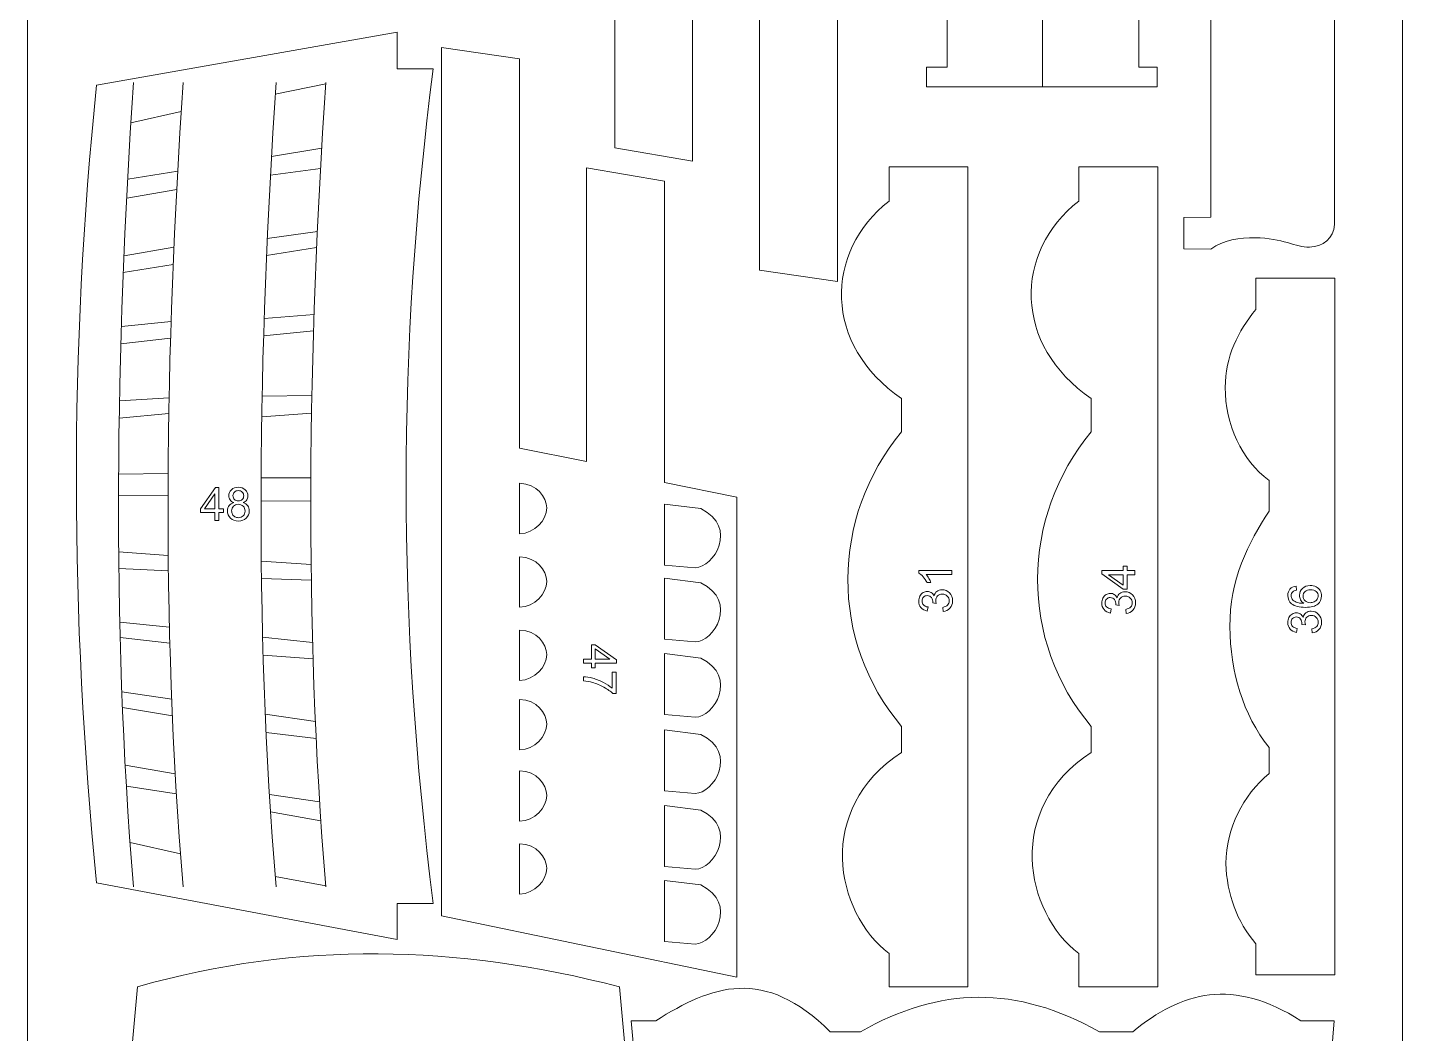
# Model space of a CAD drawing. Header units: millimetres. Extents: x -437 to 859, y -1313 to 762.
# Drawn here: x 594.7 to 846.6, y -421.8 to -237.5 of the extents above; entities that cross this region are included whole.
import ezdxf

# ---------------------------------------------------------------- set-up
doc = ezdxf.new("R2010")
doc.units = ezdxf.units.MM
doc.header["$MEASUREMENT"] = 0
doc.layers.add('Ebene 1', color=7, linetype='Continuous')

msp = doc.modelspace()

# ---------------------------------------------------------------- linework, layer by layer
at = {"layer": 'Ebene 1', "color": 250, "lineweight": 5}
msp.add_lwpolyline([(594.6672, -668.7426), (846.6444, -668.7426), (846.6444, 16.0558), (594.6672, 16.0558), (594.6672, -668.7426)], close=True, dxfattribs=at)
for points, knots in [([(688.9891, -113.6517), (688.9891, -113.6517), (743.1214, -124.9431), (743.1214, -124.9431), (743.1214, -124.9431), (743.1214, -124.9431), (743.1214, -284.019), (743.1214, -284.019), (743.1214, -284.019), (743.1214, -284.019), (728.8411, -281.9343), (728.8411, -281.9343), (728.8411, -281.9343), (728.8411, -281.9343), (728.8411, -210.6249), (728.8411, -210.6249), (728.8411, -210.6249), (728.8411, -210.6249), (716.5534, -208.1681), (716.5534, -208.1681), (716.5534, -208.1681), (716.5534, -208.1681), (716.5534, -261.9804), (716.5534, -261.9804), (716.5534, -261.9804), (716.5534, -261.9804), (702.2731, -259.5636), (702.2731, -259.5636), (702.2731, -259.5636), (702.2731, -259.5636), (702.2731, -204.315), (702.2731, -204.315), (702.2731, -204.315), (702.2731, -204.315), (688.9891, -201.6582), (688.9891, -201.6582), (688.9891, -201.6582), (688.9891, -201.6582), (688.9891, -113.6517), (688.9891, -113.6517)], [0, 0, 0, 0, 0.1, 0.1, 0.1, 0.1, 0.2, 0.2, 0.2, 0.2, 0.3, 0.3, 0.3, 0.3, 0.4, 0.4, 0.4, 0.4, 0.5, 0.5, 0.5, 0.5, 0.6, 0.6, 0.6, 0.6, 0.7, 0.7, 0.7, 0.7, 0.8, 0.8, 0.8, 0.8, 0.9, 0.9, 0.9, 0.9, 1, 1, 1, 1]), ([(806.5998, -129.3654), (806.5998, -129.3654), (811.5316, -129.3654), (811.5316, -129.3654), (811.5316, -129.3654), (813.9868, -131.4916), (817.1906, -131.7637), (821.0008, -131.7564), (821.0008, -131.7564), (825.1527, -131.7609), (827.7342, -130.5132), (830.0623, -130.5096), (830.0623, -130.5096), (831.486, -130.5858), (834.1594, -131.5896), (834.1594, -134.5872), (834.1594, -134.5872), (834.1594, -134.5872), (834.1594, -273.6186), (834.1594, -273.6186), (834.1594, -273.6186), (834.1594, -276.0875), (831.9631, -277.6521), (829.5882, -277.7537), (829.5882, -277.7537), (827.0678, -277.767), (824.7337, -276.078), (819.6332, -276.0382), (819.6332, -276.0382), (816.8794, -276.057), (813.7799, -276.3684), (811.5316, -278.0896), (811.5316, -278.0896), (811.5316, -278.0896), (806.5999, -278.037), (806.5999, -278.037), (806.5999, -278.037), (806.5999, -278.037), (806.5999, -272.3036), (806.5999, -272.3036), (806.5999, -272.3036), (806.5999, -272.3036), (811.5316, -272.251), (811.5316, -272.251), (811.5316, -272.251), (811.5316, -272.251), (811.5316, -134.5872), (811.5316, -134.5872), (811.5316, -134.5872), (811.5316, -134.5872), (806.5999, -134.5872), (806.5999, -134.5872), (806.5999, -134.5872), (806.5999, -134.5872), (806.5998, -129.3654), (806.5998, -129.3654)], [0, 0, 0, 0, 0.07142857, 0.07142857, 0.07142857, 0.07142857, 0.14285714, 0.14285714, 0.14285714, 0.14285714, 0.21428571, 0.21428571, 0.21428571, 0.21428571, 0.28571429, 0.28571429, 0.28571429, 0.28571429, 0.35714286, 0.35714286, 0.35714286, 0.35714286, 0.42857143, 0.42857143, 0.42857143, 0.42857143, 0.5, 0.5, 0.5, 0.5, 0.57142857, 0.57142857, 0.57142857, 0.57142857, 0.64285714, 0.64285714, 0.64285714, 0.64285714, 0.71428571, 0.71428571, 0.71428571, 0.71428571, 0.78571429, 0.78571429, 0.78571429, 0.78571429, 0.85714286, 0.85714286, 0.85714286, 0.85714286, 0.92857143, 0.92857143, 0.92857143, 0.92857143, 1, 1, 1, 1]), ([(759.3858, -141.286), (759.3858, -141.286), (801.6888, -141.286), (801.6888, -141.286), (801.6888, -141.286), (801.6888, -141.286), (801.6888, -144.871), (801.6888, -144.871), (801.6888, -144.871), (801.6888, -144.871), (798.3428, -144.871), (798.3428, -144.871), (798.3428, -144.871), (798.3428, -144.871), (798.3428, -244.773), (798.3428, -244.773), (798.3428, -244.773), (798.3428, -244.773), (801.6888, -244.773), (801.6888, -244.773), (801.6888, -244.773), (801.6888, -244.773), (801.6888, -248.358), (801.6888, -248.358), (801.6888, -248.358), (801.6888, -248.358), (759.3858, -248.358), (759.3858, -248.358), (759.3858, -248.358), (759.3858, -248.358), (759.3858, -244.773), (759.3858, -244.773), (759.3858, -244.773), (759.3858, -244.773), (763.2098, -244.773), (763.2098, -244.773), (763.2098, -244.773), (763.2098, -244.773), (763.2098, -144.871), (763.2098, -144.871), (763.2098, -144.871), (763.2098, -144.871), (759.3858, -144.871), (759.3858, -144.871), (759.3858, -144.871), (759.3858, -144.871), (759.3858, -141.286), (759.3858, -141.286)], [0, 0, 0, 0, 0.08333333, 0.08333333, 0.08333333, 0.08333333, 0.16666667, 0.16666667, 0.16666667, 0.16666667, 0.25, 0.25, 0.25, 0.25, 0.33333333, 0.33333333, 0.33333333, 0.33333333, 0.41666667, 0.41666667, 0.41666667, 0.41666667, 0.5, 0.5, 0.5, 0.5, 0.58333333, 0.58333333, 0.58333333, 0.58333333, 0.66666667, 0.66666667, 0.66666667, 0.66666667, 0.75, 0.75, 0.75, 0.75, 0.83333333, 0.83333333, 0.83333333, 0.83333333, 0.91666667, 0.91666667, 0.91666667, 0.91666667, 1, 1, 1, 1]), ([(662.3952, -238.3386), (662.3952, -238.3386), (662.3952, -245.0778), (662.3952, -245.0778), (662.3952, -245.0778), (662.3952, -245.0778), (669.0184, -245.0778), (669.0184, -245.0778), (669.0184, -245.0778), (662.3952, -296.0504), (662.3952, -346.0481), (669.0184, -397.9958), (669.0184, -397.9958), (669.0184, -397.9958), (662.3952, -397.9958), (662.3952, -397.9958), (662.3952, -397.9958), (662.3952, -397.9958), (662.3952, -404.5852), (662.3952, -404.5852), (662.3952, -404.5852), (662.3952, -404.5852), (607.3357, -394.2437), (607.3357, -394.2437), (607.3357, -394.2437), (602.4607, -345.1925), (602.2982, -296.7913), (607.3357, -248.0652), (607.3357, -248.0652), (607.3357, -248.0652), (662.3952, -238.3386), (662.3952, -238.3386)], [0, 0, 0, 0, 0.125, 0.125, 0.125, 0.125, 0.25, 0.25, 0.25, 0.25, 0.375, 0.375, 0.375, 0.375, 0.5, 0.5, 0.5, 0.5, 0.625, 0.625, 0.625, 0.625, 0.75, 0.75, 0.75, 0.75, 0.875, 0.875, 0.875, 0.875, 1, 1, 1, 1]), ([(724.6811, -411.5387), (724.6811, -411.5387), (670.5488, -400.2473), (670.5488, -400.2473), (670.5488, -400.2473), (670.5488, -400.2473), (670.5488, -241.1714), (670.5488, -241.1714), (670.5488, -241.1714), (670.5488, -241.1714), (684.8291, -243.2561), (684.8291, -243.2561), (684.8291, -243.2561), (684.8291, -243.2561), (684.8291, -314.5655), (684.8291, -314.5655), (684.8291, -314.5655), (684.8291, -314.5655), (697.1168, -317.0223), (697.1168, -317.0223), (697.1168, -317.0223), (697.1168, -317.0223), (697.1168, -263.21), (697.1168, -263.21), (697.1168, -263.21), (697.1168, -263.21), (711.3971, -265.6268), (711.3971, -265.6268), (711.3971, -265.6268), (711.3971, -265.6268), (711.3971, -320.8754), (711.3971, -320.8754), (711.3971, -320.8754), (711.3971, -320.8754), (724.6811, -323.5322), (724.6811, -323.5322), (724.6811, -323.5322), (724.6811, -323.5322), (724.6811, -411.5387), (724.6811, -411.5387)], [0, 0, 0, 0, 0.1, 0.1, 0.1, 0.1, 0.2, 0.2, 0.2, 0.2, 0.3, 0.3, 0.3, 0.3, 0.4, 0.4, 0.4, 0.4, 0.5, 0.5, 0.5, 0.5, 0.6, 0.6, 0.6, 0.6, 0.7, 0.7, 0.7, 0.7, 0.8, 0.8, 0.8, 0.8, 0.9, 0.9, 0.9, 0.9, 1, 1, 1, 1]), ([(767.0172, -263.0502), (767.0172, -263.0502), (752.5544, -263.0502), (752.5544, -263.0502), (752.5544, -263.0502), (752.5544, -263.0502), (752.5544, -269.2914), (752.5544, -269.2914), (752.5544, -269.2914), (740.6332, -278.5664), (740.5098, -295.7437), (754.8553, -305.4639), (754.8553, -305.4639), (754.8553, -305.4639), (754.8553, -311.5854), (754.8553, -311.5854), (754.8553, -311.5854), (741.8332, -327.2416), (741.6106, -349.9097), (754.8553, -365.5659), (754.8553, -365.5659), (754.8553, -365.5659), (754.8553, -370.3518), (754.8553, -370.3518), (754.8553, -370.3518), (738.9516, -380.6285), (742.6366, -399.5866), (752.5544, -407.1921), (752.5544, -407.1921), (752.5544, -407.1921), (752.5544, -413.2661), (752.5544, -413.2661), (752.5544, -413.2661), (752.5544, -413.2661), (767.0172, -413.266), (767.0172, -413.266), (767.0172, -413.266), (767.0172, -413.266), (767.0172, -263.0502), (767.0172, -263.0502)], [0, 0, 0, 0, 0.1, 0.1, 0.1, 0.1, 0.2, 0.2, 0.2, 0.2, 0.3, 0.3, 0.3, 0.3, 0.4, 0.4, 0.4, 0.4, 0.5, 0.5, 0.5, 0.5, 0.6, 0.6, 0.6, 0.6, 0.7, 0.7, 0.7, 0.7, 0.8, 0.8, 0.8, 0.8, 0.9, 0.9, 0.9, 0.9, 1, 1, 1, 1]), ([(801.7772, -263.0502), (801.7772, -263.0502), (787.3144, -263.0502), (787.3144, -263.0502), (787.3144, -263.0502), (787.3144, -263.0502), (787.3144, -269.2914), (787.3144, -269.2914), (787.3144, -269.2914), (775.3932, -278.5664), (775.2698, -295.7437), (789.6153, -305.4639), (789.6153, -305.4639), (789.6153, -305.4639), (789.6153, -311.5854), (789.6153, -311.5854), (789.6153, -311.5854), (776.5932, -327.2416), (776.3706, -349.9097), (789.6153, -365.5659), (789.6153, -365.5659), (789.6153, -365.5659), (789.6153, -370.3518), (789.6153, -370.3518), (789.6153, -370.3518), (773.7116, -380.6285), (777.3966, -399.5866), (787.3144, -407.1921), (787.3144, -407.1921), (787.3144, -407.1921), (787.3144, -413.2661), (787.3144, -413.2661), (787.3144, -413.2661), (787.3144, -413.2661), (801.7772, -413.266), (801.7772, -413.266), (801.7772, -413.266), (801.7772, -413.266), (801.7772, -263.0502), (801.7772, -263.0502)], [0, 0, 0, 0, 0.1, 0.1, 0.1, 0.1, 0.2, 0.2, 0.2, 0.2, 0.3, 0.3, 0.3, 0.3, 0.4, 0.4, 0.4, 0.4, 0.5, 0.5, 0.5, 0.5, 0.6, 0.6, 0.6, 0.6, 0.7, 0.7, 0.7, 0.7, 0.8, 0.8, 0.8, 0.8, 0.9, 0.9, 0.9, 0.9, 1, 1, 1, 1]), ([(834.2424, -283.437), (834.2424, -283.437), (819.7944, -283.437), (819.7944, -283.437), (819.7944, -283.437), (819.7944, -283.437), (819.7944, -289.1382), (819.7944, -289.1382), (819.7944, -289.1382), (816.48, -293.1426), (814.1807, -297.8238), (814.1656, -303.4356), (814.1656, -303.4356), (814.1374, -310.2318), (817.1547, -316.7742), (822.2024, -320.5248), (822.2024, -320.5248), (822.2024, -320.5248), (822.2024, -326.1083), (822.2024, -326.1083), (822.2024, -326.1083), (818.3673, -331.8047), (814.9552, -338.8547), (815.0116, -347.2584), (815.0116, -347.2584), (815.1244, -355.5774), (817.3521, -363.3888), (822.2024, -369.4236), (822.2024, -369.4236), (822.2024, -369.4236), (822.2024, -374.1611), (822.2024, -374.1611), (822.2024, -374.1611), (817.3521, -378.3065), (814.363, -384.1439), (814.2502, -390.6582), (814.2502, -390.6582), (814.4909, -396.2417), (816.2544, -401.4023), (819.7944, -405.3785), (819.7944, -405.3785), (819.7944, -405.3785), (819.7944, -411.0609), (819.7944, -411.0609), (819.7944, -411.0609), (819.7944, -411.0609), (834.2424, -411.0609), (834.2424, -411.0609), (834.2424, -411.0609), (834.2424, -411.0609), (834.2424, -283.437), (834.2424, -283.437)], [0, 0, 0, 0, 0.07692308, 0.07692308, 0.07692308, 0.07692308, 0.15384615, 0.15384615, 0.15384615, 0.15384615, 0.23076923, 0.23076923, 0.23076923, 0.23076923, 0.30769231, 0.30769231, 0.30769231, 0.30769231, 0.38461538, 0.38461538, 0.38461538, 0.38461538, 0.46153846, 0.46153846, 0.46153846, 0.46153846, 0.53846154, 0.53846154, 0.53846154, 0.53846154, 0.61538462, 0.61538462, 0.61538462, 0.61538462, 0.69230769, 0.69230769, 0.69230769, 0.69230769, 0.76923077, 0.76923077, 0.76923077, 0.76923077, 0.84615385, 0.84615385, 0.84615385, 0.84615385, 0.92307692, 0.92307692, 0.92307692, 0.92307692, 1, 1, 1, 1]), ([(628.9986, -327.825), (628.9986, -327.825), (628.9986, -326.3744), (628.9986, -326.3744), (628.9986, -326.3744), (628.9986, -326.3744), (626.3696, -326.3744), (626.3696, -326.3744), (626.3696, -326.3744), (626.3696, -326.3744), (626.3696, -325.6914), (626.3696, -325.6914), (626.3696, -325.6914), (626.3696, -325.6914), (629.1354, -321.7643), (629.1354, -321.7643), (629.1354, -321.7643), (629.1354, -321.7643), (629.7436, -321.7643), (629.7436, -321.7643), (629.7436, -321.7643), (629.7436, -321.7643), (629.7436, -325.6914), (629.7436, -325.6914), (629.7436, -325.6914), (629.7436, -325.6914), (630.5621, -325.6914), (630.5621, -325.6914), (630.5621, -325.6914), (630.5621, -325.6914), (630.5621, -326.3744), (630.5621, -326.3744), (630.5621, -326.3744), (630.5621, -326.3744), (629.7436, -326.3744), (629.7436, -326.3744), (629.7436, -326.3744), (629.7436, -326.3744), (629.7436, -327.825), (629.7436, -327.825), (629.7436, -327.825), (629.7436, -327.825), (628.9986, -327.825), (628.9986, -327.825)], [0, 0, 0, 0, 0.09090909, 0.09090909, 0.09090909, 0.09090909, 0.18181818, 0.18181818, 0.18181818, 0.18181818, 0.27272727, 0.27272727, 0.27272727, 0.27272727, 0.36363636, 0.36363636, 0.36363636, 0.36363636, 0.45454545, 0.45454545, 0.45454545, 0.45454545, 0.54545455, 0.54545455, 0.54545455, 0.54545455, 0.63636364, 0.63636364, 0.63636364, 0.63636364, 0.72727273, 0.72727273, 0.72727273, 0.72727273, 0.81818182, 0.81818182, 0.81818182, 0.81818182, 0.90909091, 0.90909091, 0.90909091, 0.90909091, 1, 1, 1, 1]), ([(632.4685, -324.5385), (632.1595, -324.4256), (631.9309, -324.2648), (631.7813, -324.0545), (631.7813, -324.0545), (631.6331, -323.8457), (631.5583, -323.5945), (631.5583, -323.3024), (631.5583, -323.3024), (631.5583, -322.8607), (631.7164, -322.491), (632.0339, -322.1904), (632.0339, -322.1904), (632.3514, -321.8898), (632.7719, -321.7389), (633.2982, -321.7389), (633.2982, -321.7389), (633.8274, -321.7389), (634.2536, -321.8927), (634.5767, -322.2003), (634.5767, -322.2003), (634.8984, -322.5079), (635.0593, -322.8819), (635.0593, -323.3235), (635.0593, -323.3235), (635.0593, -323.6044), (634.9859, -323.8485), (634.8392, -324.0573), (634.8392, -324.0573), (634.691, -324.2648), (634.468, -324.4256), (634.1675, -324.5385), (634.1675, -324.5385), (634.5386, -324.6599), (634.8222, -324.8546), (635.017, -325.1255), (635.017, -325.1255), (635.2103, -325.3951), (635.3077, -325.7182), (635.3077, -326.0921), (635.3077, -326.0921), (635.3077, -326.6114), (635.1242, -327.0461), (634.7587, -327.3988), (634.7587, -327.3988), (634.3918, -327.7516), (633.9092, -327.928), (633.3109, -327.928), (633.3109, -327.928), (632.7126, -327.928), (632.2314, -327.7516), (631.8645, -327.3974), (631.8645, -327.3974), (631.4976, -327.0432), (631.3142, -326.6016), (631.3142, -326.0724), (631.3142, -326.0724), (631.3142, -325.6787), (631.4144, -325.3485), (631.6148, -325.0818), (631.6148, -325.0818), (631.8137, -324.8165), (632.0988, -324.6345), (632.4685, -324.5385)], [0, 0, 0, 0, 0.0625, 0.0625, 0.0625, 0.0625, 0.125, 0.125, 0.125, 0.125, 0.1875, 0.1875, 0.1875, 0.1875, 0.25, 0.25, 0.25, 0.25, 0.3125, 0.3125, 0.3125, 0.3125, 0.375, 0.375, 0.375, 0.375, 0.4375, 0.4375, 0.4375, 0.4375, 0.5, 0.5, 0.5, 0.5, 0.5625, 0.5625, 0.5625, 0.5625, 0.625, 0.625, 0.625, 0.625, 0.6875, 0.6875, 0.6875, 0.6875, 0.75, 0.75, 0.75, 0.75, 0.8125, 0.8125, 0.8125, 0.8125, 0.875, 0.875, 0.875, 0.875, 0.9375, 0.9375, 0.9375, 0.9375, 1, 1, 1, 1]), ([(632.3189, -323.277), (632.3189, -323.5634), (632.4121, -323.7977), (632.5955, -323.9797), (632.5955, -323.9797), (632.7804, -324.1617), (633.0202, -324.2535), (633.3152, -324.2535), (633.3152, -324.2535), (633.6016, -324.2535), (633.8373, -324.1632), (634.0207, -323.9825), (634.0207, -323.9825), (634.2042, -323.8019), (634.2945, -323.5804), (634.2945, -323.3193), (634.2945, -323.3193), (634.2945, -323.0455), (634.2013, -322.8169), (634.0123, -322.6307), (634.0123, -322.6307), (633.8232, -322.4444), (633.5889, -322.3513), (633.3067, -322.3513), (633.3067, -322.3513), (633.0231, -322.3513), (632.7874, -322.443), (632.5997, -322.6236), (632.5997, -322.6236), (632.4121, -322.8057), (632.3189, -323.0244), (632.3189, -323.277)], [0, 0, 0, 0, 0.125, 0.125, 0.125, 0.125, 0.25, 0.25, 0.25, 0.25, 0.375, 0.375, 0.375, 0.375, 0.5, 0.5, 0.5, 0.5, 0.625, 0.625, 0.625, 0.625, 0.75, 0.75, 0.75, 0.75, 0.875, 0.875, 0.875, 0.875, 1, 1, 1, 1]), ([(684.8291, -330.26), (684.8291, -330.26), (684.8291, -321.0186), (684.8291, -321.0186), (684.8291, -321.0186), (688.0371, -321.1045), (689.7639, -323.4766), (689.8164, -325.5266), (689.8164, -325.5266), (689.7317, -327.7806), (687.7151, -330.1634), (684.8291, -330.26)], [0, 0, 0, 0, 0.33333333, 0.33333333, 0.33333333, 0.33333333, 0.66666667, 0.66666667, 0.66666667, 0.66666667, 1, 1, 1, 1]), ([(628.9986, -325.6914), (628.9986, -325.6914), (628.9986, -322.9595), (628.9986, -322.9595), (628.9986, -322.9595), (628.9986, -322.9595), (627.102, -325.6914), (627.102, -325.6914), (627.102, -325.6914), (627.102, -325.6914), (628.9986, -325.6914), (628.9986, -325.6914)], [0, 0, 0, 0, 0.33333333, 0.33333333, 0.33333333, 0.33333333, 0.66666667, 0.66666667, 0.66666667, 0.66666667, 1, 1, 1, 1]), ([(632.079, -326.0766), (632.079, -326.2883), (632.1298, -326.4943), (632.23, -326.6919), (632.23, -326.6919), (632.3302, -326.8908), (632.4798, -327.0447), (632.6788, -327.1533), (632.6788, -327.1533), (632.8777, -327.262), (633.0908, -327.317), (633.3194, -327.317), (633.3194, -327.317), (633.675, -327.317), (633.9685, -327.2027), (634.1999, -326.9727), (634.1999, -326.9727), (634.4314, -326.7441), (634.5471, -326.4534), (634.5471, -326.1006), (634.5471, -326.1006), (634.5471, -325.7422), (634.4285, -325.4459), (634.1901, -325.2116), (634.1901, -325.2116), (633.9516, -324.9774), (633.6524, -324.8602), (633.294, -324.8602), (633.294, -324.8602), (632.944, -324.8602), (632.6548, -324.976), (632.4248, -325.2074), (632.4248, -325.2074), (632.1947, -325.4402), (632.079, -325.7295), (632.079, -326.0766)], [0, 0, 0, 0, 0.11111111, 0.11111111, 0.11111111, 0.11111111, 0.22222222, 0.22222222, 0.22222222, 0.22222222, 0.33333333, 0.33333333, 0.33333333, 0.33333333, 0.44444444, 0.44444444, 0.44444444, 0.44444444, 0.55555556, 0.55555556, 0.55555556, 0.55555556, 0.66666667, 0.66666667, 0.66666667, 0.66666667, 0.77777778, 0.77777778, 0.77777778, 0.77777778, 0.88888889, 0.88888889, 0.88888889, 0.88888889, 1, 1, 1, 1]), ([(711.3971, -335.9984), (711.3971, -335.9984), (711.3971, -324.8182), (711.3971, -324.8182), (711.3971, -324.8182), (711.3971, -324.8182), (718.0558, -325.6554), (718.0558, -325.6554), (718.0558, -325.6554), (725.0539, -329.0686), (720.3634, -336.539), (717.0254, -336.4746), (717.0254, -336.4746), (717.0254, -336.4746), (711.3971, -335.9984), (711.3971, -335.9984)], [0, 0, 0, 0, 0.25, 0.25, 0.25, 0.25, 0.5, 0.5, 0.5, 0.5, 0.75, 0.75, 0.75, 0.75, 1, 1, 1, 1]), ([(684.8291, -343.74), (684.8291, -343.74), (684.8291, -334.4986), (684.8291, -334.4986), (684.8291, -334.4986), (688.0371, -334.5845), (689.7639, -336.9566), (689.8164, -339.0066), (689.8164, -339.0066), (689.7317, -341.2606), (687.7151, -343.6434), (684.8291, -343.74)], [0, 0, 0, 0, 0.33333333, 0.33333333, 0.33333333, 0.33333333, 0.66666667, 0.66666667, 0.66666667, 0.66666667, 1, 1, 1, 1]), ([(764.077, -336.9895), (764.077, -336.9895), (764.077, -337.7331), (764.077, -337.7331), (764.077, -337.7331), (764.077, -337.7331), (759.3356, -337.7331), (759.3356, -337.7331), (759.3356, -337.7331), (759.5064, -337.9123), (759.6771, -338.1466), (759.8479, -338.4373), (759.8479, -338.4373), (760.0186, -338.7294), (760.147, -338.9904), (760.2317, -339.2218), (760.2317, -339.2218), (760.2317, -339.2218), (759.5134, -339.2218), (759.5134, -339.2218), (759.5134, -339.2218), (759.3173, -338.8056), (759.0802, -338.4415), (758.8022, -338.1296), (758.8022, -338.1296), (758.5228, -337.8192), (758.2533, -337.5976), (757.9923, -337.4678), (757.9923, -337.4678), (757.9923, -337.4678), (757.9923, -336.9895), (757.9923, -336.9895), (757.9923, -336.9895), (757.9923, -336.9895), (764.077, -336.9895), (764.077, -336.9895)], [0, 0, 0, 0, 0.11111111, 0.11111111, 0.11111111, 0.11111111, 0.22222222, 0.22222222, 0.22222222, 0.22222222, 0.33333333, 0.33333333, 0.33333333, 0.33333333, 0.44444444, 0.44444444, 0.44444444, 0.44444444, 0.55555556, 0.55555556, 0.55555556, 0.55555556, 0.66666667, 0.66666667, 0.66666667, 0.66666667, 0.77777778, 0.77777778, 0.77777778, 0.77777778, 0.88888889, 0.88888889, 0.88888889, 0.88888889, 1, 1, 1, 1]), ([(797.6175, -337.7671), (797.6175, -337.7671), (796.1669, -337.7671), (796.1669, -337.7671), (796.1669, -337.7671), (796.1669, -337.7671), (796.1669, -340.3961), (796.1669, -340.3961), (796.1669, -340.3961), (796.1669, -340.3961), (795.4839, -340.3961), (795.4839, -340.3961), (795.4839, -340.3961), (795.4839, -340.3961), (791.5568, -337.6303), (791.5568, -337.6303), (791.5568, -337.6303), (791.5568, -337.6303), (791.5568, -337.0221), (791.5568, -337.0221), (791.5568, -337.0221), (791.5568, -337.0221), (795.4839, -337.0221), (795.4839, -337.0221), (795.4839, -337.0221), (795.4839, -337.0221), (795.4839, -336.2036), (795.4839, -336.2036), (795.4839, -336.2036), (795.4839, -336.2036), (796.1669, -336.2036), (796.1669, -336.2036), (796.1669, -336.2036), (796.1669, -336.2036), (796.1669, -337.0221), (796.1669, -337.0221), (796.1669, -337.0221), (796.1669, -337.0221), (797.6175, -337.0221), (797.6175, -337.0221), (797.6175, -337.0221), (797.6175, -337.0221), (797.6175, -337.7671), (797.6175, -337.7671)], [0, 0, 0, 0, 0.09090909, 0.09090909, 0.09090909, 0.09090909, 0.18181818, 0.18181818, 0.18181818, 0.18181818, 0.27272727, 0.27272727, 0.27272727, 0.27272727, 0.36363636, 0.36363636, 0.36363636, 0.36363636, 0.45454545, 0.45454545, 0.45454545, 0.45454545, 0.54545455, 0.54545455, 0.54545455, 0.54545455, 0.63636364, 0.63636364, 0.63636364, 0.63636364, 0.72727273, 0.72727273, 0.72727273, 0.72727273, 0.81818182, 0.81818182, 0.81818182, 0.81818182, 0.90909091, 0.90909091, 0.90909091, 0.90909091, 1, 1, 1, 1]), ([(711.3971, -349.5984), (711.3971, -349.5984), (711.3971, -338.4182), (711.3971, -338.4182), (711.3971, -338.4182), (711.3971, -338.4182), (718.0558, -339.2554), (718.0558, -339.2554), (718.0558, -339.2554), (725.0539, -342.6686), (720.3634, -350.139), (717.0254, -350.0746), (717.0254, -350.0746), (717.0254, -350.0746), (711.3971, -349.5984), (711.3971, -349.5984)], [0, 0, 0, 0, 0.25, 0.25, 0.25, 0.25, 0.5, 0.5, 0.5, 0.5, 0.75, 0.75, 0.75, 0.75, 1, 1, 1, 1]), ([(795.4839, -337.7671), (795.4839, -337.7671), (792.752, -337.7671), (792.752, -337.7671), (792.752, -337.7671), (792.752, -337.7671), (795.4839, -339.6637), (795.4839, -339.6637), (795.4839, -339.6637), (795.4839, -339.6637), (795.4839, -337.7671), (795.4839, -337.7671)], [0, 0, 0, 0, 0.33333333, 0.33333333, 0.33333333, 0.33333333, 0.66666667, 0.66666667, 0.66666667, 0.66666667, 1, 1, 1, 1]), ([(827.132, -339.8531), (827.132, -339.8531), (827.1899, -340.5925), (827.1899, -340.5925), (827.1899, -340.5925), (826.8978, -340.6589), (826.6847, -340.752), (826.5535, -340.8734), (826.5535, -340.8734), (826.3404, -341.0751), (826.2346, -341.3235), (826.2346, -341.6184), (826.2346, -341.6184), (826.2346, -341.8555), (826.3009, -342.0629), (826.4335, -342.2421), (826.4335, -342.2421), (826.6043, -342.4764), (826.8541, -342.6612), (827.1814, -342.7967), (827.1814, -342.7967), (827.5088, -342.9308), (827.9759, -343.0013), (828.5827, -343.007), (828.5827, -343.007), (828.3103, -342.8278), (828.1071, -342.609), (827.9745, -342.3494), (827.9745, -342.3494), (827.8433, -342.0911), (827.7769, -341.8188), (827.7769, -341.5352), (827.7769, -341.5352), (827.7769, -341.0385), (827.959, -340.6165), (828.3244, -340.268), (828.3244, -340.268), (828.6899, -339.9194), (829.1612, -339.7445), (829.7398, -339.7445), (829.7398, -339.7445), (830.1208, -339.7445), (830.4736, -339.8277), (830.801, -339.9914), (830.801, -339.9914), (831.1269, -340.1551), (831.3781, -340.3809), (831.5517, -340.6673), (831.5517, -340.6673), (831.7252, -340.9538), (831.8113, -341.2783), (831.8113, -341.6424), (831.8113, -341.6424), (831.8113, -342.2633), (831.5841, -342.7685), (831.1269, -343.1594), (831.1269, -343.1594), (830.6711, -343.5517), (829.919, -343.7464), (828.872, -343.7464), (828.872, -343.7464), (827.7007, -343.7464), (826.8498, -343.5305), (826.3178, -343.0973), (826.3178, -343.0973), (825.855, -342.7205), (825.6236, -342.2125), (825.6236, -341.5719), (825.6236, -341.5719), (825.6236, -341.0963), (825.7562, -340.7054), (826.0243, -340.4006), (826.0243, -340.4006), (826.291, -340.0958), (826.6607, -339.9138), (827.132, -339.8531)], [0, 0, 0, 0, 0.05263158, 0.05263158, 0.05263158, 0.05263158, 0.10526316, 0.10526316, 0.10526316, 0.10526316, 0.15789474, 0.15789474, 0.15789474, 0.15789474, 0.21052632, 0.21052632, 0.21052632, 0.21052632, 0.26315789, 0.26315789, 0.26315789, 0.26315789, 0.31578947, 0.31578947, 0.31578947, 0.31578947, 0.36842105, 0.36842105, 0.36842105, 0.36842105, 0.42105263, 0.42105263, 0.42105263, 0.42105263, 0.47368421, 0.47368421, 0.47368421, 0.47368421, 0.52631579, 0.52631579, 0.52631579, 0.52631579, 0.57894737, 0.57894737, 0.57894737, 0.57894737, 0.63157895, 0.63157895, 0.63157895, 0.63157895, 0.68421053, 0.68421053, 0.68421053, 0.68421053, 0.73684211, 0.73684211, 0.73684211, 0.73684211, 0.78947368, 0.78947368, 0.78947368, 0.78947368, 0.84210526, 0.84210526, 0.84210526, 0.84210526, 0.89473684, 0.89473684, 0.89473684, 0.89473684, 0.94736842, 0.94736842, 0.94736842, 0.94736842, 1, 1, 1, 1]), ([(762.4768, -344.4966), (762.4768, -344.4966), (762.378, -343.7529), (762.378, -343.7529), (762.378, -343.7529), (762.7999, -343.6669), (763.1033, -343.5215), (763.2896, -343.3169), (763.2896, -343.3169), (763.4759, -343.1109), (763.569, -342.8611), (763.569, -342.5662), (763.569, -342.5662), (763.569, -342.2162), (763.4476, -341.9199), (763.2049, -341.6786), (763.2049, -341.6786), (762.9622, -341.4387), (762.6616, -341.3174), (762.3032, -341.3174), (762.3032, -341.3174), (761.9617, -341.3174), (761.6795, -341.4288), (761.458, -341.6518), (761.458, -341.6518), (761.2364, -341.8762), (761.1249, -342.1598), (761.1249, -342.5041), (761.1249, -342.5041), (761.1249, -342.6452), (761.1532, -342.8202), (761.2082, -343.029), (761.2082, -343.029), (761.2082, -343.029), (760.5549, -342.9458), (760.5549, -342.9458), (760.5549, -342.9458), (760.5605, -342.8964), (760.5633, -342.8569), (760.5633, -342.8258), (760.5633, -342.8258), (760.5633, -342.5097), (760.4801, -342.2247), (760.315, -341.9707), (760.315, -341.9707), (760.1499, -341.7167), (759.8945, -341.5897), (759.5501, -341.5897), (759.5501, -341.5897), (759.2778, -341.5897), (759.0506, -341.6828), (758.8728, -341.8677), (758.8728, -341.8677), (758.6936, -342.0525), (758.6033, -342.291), (758.6033, -342.5831), (758.6033, -342.5831), (758.6033, -342.8724), (758.695, -343.1137), (758.8756, -343.3056), (758.8756, -343.3056), (759.0577, -343.4989), (759.3314, -343.6231), (759.6955, -343.6782), (759.6955, -343.6782), (759.6955, -343.6782), (759.5628, -344.4218), (759.5628, -344.4218), (759.5628, -344.4218), (759.0633, -344.3315), (758.6767, -344.1241), (758.4029, -343.8023), (758.4029, -343.8023), (758.1291, -343.4792), (757.9923, -343.0784), (757.9923, -342.5986), (757.9923, -342.5986), (757.9923, -342.2684), (758.0628, -341.9636), (758.2039, -341.6857), (758.2039, -341.6857), (758.3465, -341.4077), (758.5398, -341.1946), (758.7853, -341.0464), (758.7853, -341.0464), (759.0308, -340.8997), (759.2905, -340.8249), (759.5671, -340.8249), (759.5671, -340.8249), (759.8281, -340.8249), (760.0666, -340.8954), (760.2825, -341.0365), (760.2825, -341.0365), (760.497, -341.1777), (760.6677, -341.3851), (760.7947, -341.6603), (760.7947, -341.6603), (760.8766, -341.3018), (761.0487, -341.0238), (761.3098, -340.8249), (761.3098, -340.8249), (761.5694, -340.6273), (761.8954, -340.5285), (762.2863, -340.5285), (762.2863, -340.5285), (762.8155, -340.5285), (763.2642, -340.7205), (763.6325, -341.1071), (763.6325, -341.1071), (764.0008, -341.4923), (764.1842, -341.9806), (764.1842, -342.5704), (764.1842, -342.5704), (764.1842, -343.1024), (764.0262, -343.5441), (763.7087, -343.8955), (763.7087, -343.8955), (763.3926, -344.2468), (762.982, -344.4472), (762.4768, -344.4966)], [0, 0, 0, 0, 0.03333333, 0.03333333, 0.03333333, 0.03333333, 0.06666667, 0.06666667, 0.06666667, 0.06666667, 0.1, 0.1, 0.1, 0.1, 0.13333333, 0.13333333, 0.13333333, 0.13333333, 0.16666667, 0.16666667, 0.16666667, 0.16666667, 0.2, 0.2, 0.2, 0.2, 0.23333333, 0.23333333, 0.23333333, 0.23333333, 0.26666667, 0.26666667, 0.26666667, 0.26666667, 0.3, 0.3, 0.3, 0.3, 0.33333333, 0.33333333, 0.33333333, 0.33333333, 0.36666667, 0.36666667, 0.36666667, 0.36666667, 0.4, 0.4, 0.4, 0.4, 0.43333333, 0.43333333, 0.43333333, 0.43333333, 0.46666667, 0.46666667, 0.46666667, 0.46666667, 0.5, 0.5, 0.5, 0.5, 0.53333333, 0.53333333, 0.53333333, 0.53333333, 0.56666667, 0.56666667, 0.56666667, 0.56666667, 0.6, 0.6, 0.6, 0.6, 0.63333333, 0.63333333, 0.63333333, 0.63333333, 0.66666667, 0.66666667, 0.66666667, 0.66666667, 0.7, 0.7, 0.7, 0.7, 0.73333333, 0.73333333, 0.73333333, 0.73333333, 0.76666667, 0.76666667, 0.76666667, 0.76666667, 0.8, 0.8, 0.8, 0.8, 0.83333333, 0.83333333, 0.83333333, 0.83333333, 0.86666667, 0.86666667, 0.86666667, 0.86666667, 0.9, 0.9, 0.9, 0.9, 0.93333333, 0.93333333, 0.93333333, 0.93333333, 0.96666667, 0.96666667, 0.96666667, 0.96666667, 1, 1, 1, 1]), ([(796.0173, -344.8566), (796.0173, -344.8566), (795.9185, -344.1129), (795.9185, -344.1129), (795.9185, -344.1129), (796.3404, -344.0269), (796.6438, -343.8815), (796.8301, -343.6769), (796.8301, -343.6769), (797.0164, -343.4709), (797.1095, -343.2211), (797.1095, -342.9262), (797.1095, -342.9262), (797.1095, -342.5762), (796.9881, -342.2799), (796.7454, -342.0386), (796.7454, -342.0386), (796.5027, -341.7987), (796.2021, -341.6774), (795.8437, -341.6774), (795.8437, -341.6774), (795.5022, -341.6774), (795.22, -341.7888), (794.9985, -342.0118), (794.9985, -342.0118), (794.7769, -342.2362), (794.6654, -342.5198), (794.6654, -342.8641), (794.6654, -342.8641), (794.6654, -343.0052), (794.6937, -343.1802), (794.7487, -343.389), (794.7487, -343.389), (794.7487, -343.389), (794.0954, -343.3058), (794.0954, -343.3058), (794.0954, -343.3058), (794.101, -343.2564), (794.1038, -343.2169), (794.1038, -343.1858), (794.1038, -343.1858), (794.1038, -342.8697), (794.0206, -342.5847), (793.8555, -342.3307), (793.8555, -342.3307), (793.6904, -342.0767), (793.435, -341.9497), (793.0906, -341.9497), (793.0906, -341.9497), (792.8183, -341.9497), (792.5911, -342.0428), (792.4133, -342.2277), (792.4133, -342.2277), (792.2341, -342.4125), (792.1438, -342.651), (792.1438, -342.9431), (792.1438, -342.9431), (792.1438, -343.2324), (792.2355, -343.4737), (792.4161, -343.6656), (792.4161, -343.6656), (792.5982, -343.8589), (792.8719, -343.9831), (793.236, -344.0382), (793.236, -344.0382), (793.236, -344.0382), (793.1033, -344.7818), (793.1033, -344.7818), (793.1033, -344.7818), (792.6038, -344.6915), (792.2172, -344.4841), (791.9434, -344.1623), (791.9434, -344.1623), (791.6696, -343.8392), (791.5328, -343.4384), (791.5328, -342.9586), (791.5328, -342.9586), (791.5328, -342.6284), (791.6033, -342.3236), (791.7444, -342.0457), (791.7444, -342.0457), (791.887, -341.7677), (792.0803, -341.5546), (792.3258, -341.4064), (792.3258, -341.4064), (792.5713, -341.2597), (792.831, -341.1849), (793.1076, -341.1849), (793.1076, -341.1849), (793.3686, -341.1849), (793.6071, -341.2554), (793.823, -341.3965), (793.823, -341.3965), (794.0375, -341.5377), (794.2082, -341.7451), (794.3352, -342.0203), (794.3352, -342.0203), (794.4171, -341.6618), (794.5892, -341.3838), (794.8503, -341.1849), (794.8503, -341.1849), (795.1099, -340.9873), (795.4359, -340.8885), (795.8268, -340.8885), (795.8268, -340.8885), (796.356, -340.8885), (796.8047, -341.0805), (797.173, -341.4671), (797.173, -341.4671), (797.5413, -341.8523), (797.7247, -342.3406), (797.7247, -342.9304), (797.7247, -342.9304), (797.7247, -343.4624), (797.5667, -343.9041), (797.2492, -344.2555), (797.2492, -344.2555), (796.9331, -344.6068), (796.5225, -344.8072), (796.0173, -344.8566)], [0, 0, 0, 0, 0.03333333, 0.03333333, 0.03333333, 0.03333333, 0.06666667, 0.06666667, 0.06666667, 0.06666667, 0.1, 0.1, 0.1, 0.1, 0.13333333, 0.13333333, 0.13333333, 0.13333333, 0.16666667, 0.16666667, 0.16666667, 0.16666667, 0.2, 0.2, 0.2, 0.2, 0.23333333, 0.23333333, 0.23333333, 0.23333333, 0.26666667, 0.26666667, 0.26666667, 0.26666667, 0.3, 0.3, 0.3, 0.3, 0.33333333, 0.33333333, 0.33333333, 0.33333333, 0.36666667, 0.36666667, 0.36666667, 0.36666667, 0.4, 0.4, 0.4, 0.4, 0.43333333, 0.43333333, 0.43333333, 0.43333333, 0.46666667, 0.46666667, 0.46666667, 0.46666667, 0.5, 0.5, 0.5, 0.5, 0.53333333, 0.53333333, 0.53333333, 0.53333333, 0.56666667, 0.56666667, 0.56666667, 0.56666667, 0.6, 0.6, 0.6, 0.6, 0.63333333, 0.63333333, 0.63333333, 0.63333333, 0.66666667, 0.66666667, 0.66666667, 0.66666667, 0.7, 0.7, 0.7, 0.7, 0.73333333, 0.73333333, 0.73333333, 0.73333333, 0.76666667, 0.76666667, 0.76666667, 0.76666667, 0.8, 0.8, 0.8, 0.8, 0.83333333, 0.83333333, 0.83333333, 0.83333333, 0.86666667, 0.86666667, 0.86666667, 0.86666667, 0.9, 0.9, 0.9, 0.9, 0.93333333, 0.93333333, 0.93333333, 0.93333333, 0.96666667, 0.96666667, 0.96666667, 0.96666667, 1, 1, 1, 1]), ([(829.744, -342.8913), (830.0008, -342.8913), (830.2464, -342.8362), (830.4806, -342.7276), (830.4806, -342.7276), (830.7149, -342.6189), (830.8927, -342.4665), (831.0154, -342.2718), (831.0154, -342.2718), (831.1382, -342.0756), (831.2003, -341.8696), (831.2003, -341.6551), (831.2003, -341.6551), (831.2003, -341.3404), (831.0733, -341.0709), (830.8193, -340.8451), (830.8193, -340.8451), (830.5653, -340.6194), (830.221, -340.5065), (829.7864, -340.5065), (829.7864, -340.5065), (829.3673, -340.5065), (829.0371, -340.6179), (828.7958, -340.8409), (828.7958, -340.8409), (828.5545, -341.0639), (828.4345, -341.3447), (828.4345, -341.6833), (828.4345, -341.6833), (828.4345, -342.0206), (828.5545, -342.3056), (828.7958, -342.5399), (828.7958, -342.5399), (829.0371, -342.7741), (829.3531, -342.8913), (829.744, -342.8913)], [0, 0, 0, 0, 0.11111111, 0.11111111, 0.11111111, 0.11111111, 0.22222222, 0.22222222, 0.22222222, 0.22222222, 0.33333333, 0.33333333, 0.33333333, 0.33333333, 0.44444444, 0.44444444, 0.44444444, 0.44444444, 0.55555556, 0.55555556, 0.55555556, 0.55555556, 0.66666667, 0.66666667, 0.66666667, 0.66666667, 0.77777778, 0.77777778, 0.77777778, 0.77777778, 0.88888889, 0.88888889, 0.88888889, 0.88888889, 1, 1, 1, 1]), ([(830.1081, -348.4186), (830.1081, -348.4186), (830.0093, -347.6749), (830.0093, -347.6749), (830.0093, -347.6749), (830.4312, -347.5889), (830.7346, -347.4435), (830.9209, -347.2389), (830.9209, -347.2389), (831.1072, -347.0329), (831.2003, -346.7831), (831.2003, -346.4882), (831.2003, -346.4882), (831.2003, -346.1382), (831.0789, -345.8419), (830.8362, -345.6006), (830.8362, -345.6006), (830.5935, -345.3607), (830.2929, -345.2394), (829.9345, -345.2394), (829.9345, -345.2394), (829.593, -345.2394), (829.3108, -345.3508), (829.0893, -345.5738), (829.0893, -345.5738), (828.8677, -345.7982), (828.7562, -346.0818), (828.7562, -346.4261), (828.7562, -346.4261), (828.7562, -346.5672), (828.7845, -346.7422), (828.8395, -346.951), (828.8395, -346.951), (828.8395, -346.951), (828.1862, -346.8678), (828.1862, -346.8678), (828.1862, -346.8678), (828.1918, -346.8184), (828.1946, -346.7789), (828.1946, -346.7478), (828.1946, -346.7478), (828.1946, -346.4317), (828.1114, -346.1467), (827.9463, -345.8927), (827.9463, -345.8927), (827.7812, -345.6387), (827.5258, -345.5117), (827.1814, -345.5117), (827.1814, -345.5117), (826.9091, -345.5117), (826.6819, -345.6048), (826.5041, -345.7897), (826.5041, -345.7897), (826.3249, -345.9745), (826.2346, -346.213), (826.2346, -346.5051), (826.2346, -346.5051), (826.2346, -346.7944), (826.3263, -347.0357), (826.5069, -347.2276), (826.5069, -347.2276), (826.689, -347.4209), (826.9627, -347.5451), (827.3268, -347.6002), (827.3268, -347.6002), (827.3268, -347.6002), (827.1941, -348.3438), (827.1941, -348.3438), (827.1941, -348.3438), (826.6946, -348.2535), (826.308, -348.0461), (826.0342, -347.7243), (826.0342, -347.7243), (825.7604, -347.4012), (825.6236, -347.0004), (825.6236, -346.5206), (825.6236, -346.5206), (825.6236, -346.1904), (825.6941, -345.8856), (825.8352, -345.6077), (825.8352, -345.6077), (825.9778, -345.3297), (826.1711, -345.1166), (826.4166, -344.9684), (826.4166, -344.9684), (826.6621, -344.8217), (826.9218, -344.7469), (827.1984, -344.7469), (827.1984, -344.7469), (827.4594, -344.7469), (827.6979, -344.8174), (827.9138, -344.9585), (827.9138, -344.9585), (828.1283, -345.0997), (828.299, -345.3071), (828.426, -345.5823), (828.426, -345.5823), (828.5079, -345.2238), (828.68, -344.9458), (828.9411, -344.7469), (828.9411, -344.7469), (829.2007, -344.5493), (829.5267, -344.4505), (829.9176, -344.4505), (829.9176, -344.4505), (830.4468, -344.4505), (830.8955, -344.6425), (831.2638, -345.0291), (831.2638, -345.0291), (831.6321, -345.4143), (831.8155, -345.9026), (831.8155, -346.4924), (831.8155, -346.4924), (831.8155, -347.0244), (831.6575, -347.4661), (831.34, -347.8175), (831.34, -347.8175), (831.0239, -348.1688), (830.6133, -348.3692), (830.1081, -348.4186)], [0, 0, 0, 0, 0.03333333, 0.03333333, 0.03333333, 0.03333333, 0.06666667, 0.06666667, 0.06666667, 0.06666667, 0.1, 0.1, 0.1, 0.1, 0.13333333, 0.13333333, 0.13333333, 0.13333333, 0.16666667, 0.16666667, 0.16666667, 0.16666667, 0.2, 0.2, 0.2, 0.2, 0.23333333, 0.23333333, 0.23333333, 0.23333333, 0.26666667, 0.26666667, 0.26666667, 0.26666667, 0.3, 0.3, 0.3, 0.3, 0.33333333, 0.33333333, 0.33333333, 0.33333333, 0.36666667, 0.36666667, 0.36666667, 0.36666667, 0.4, 0.4, 0.4, 0.4, 0.43333333, 0.43333333, 0.43333333, 0.43333333, 0.46666667, 0.46666667, 0.46666667, 0.46666667, 0.5, 0.5, 0.5, 0.5, 0.53333333, 0.53333333, 0.53333333, 0.53333333, 0.56666667, 0.56666667, 0.56666667, 0.56666667, 0.6, 0.6, 0.6, 0.6, 0.63333333, 0.63333333, 0.63333333, 0.63333333, 0.66666667, 0.66666667, 0.66666667, 0.66666667, 0.7, 0.7, 0.7, 0.7, 0.73333333, 0.73333333, 0.73333333, 0.73333333, 0.76666667, 0.76666667, 0.76666667, 0.76666667, 0.8, 0.8, 0.8, 0.8, 0.83333333, 0.83333333, 0.83333333, 0.83333333, 0.86666667, 0.86666667, 0.86666667, 0.86666667, 0.9, 0.9, 0.9, 0.9, 0.93333333, 0.93333333, 0.93333333, 0.93333333, 0.96666667, 0.96666667, 0.96666667, 0.96666667, 1, 1, 1, 1]), ([(684.8291, -357.14), (684.8291, -357.14), (684.8291, -347.8986), (684.8291, -347.8986), (684.8291, -347.8986), (688.0371, -347.9845), (689.7639, -350.3566), (689.8164, -352.4066), (689.8164, -352.4066), (689.7317, -354.6606), (687.7151, -357.0434), (684.8291, -357.14)], [0, 0, 0, 0, 0.33333333, 0.33333333, 0.33333333, 0.33333333, 0.66666667, 0.66666667, 0.66666667, 0.66666667, 1, 1, 1, 1]), ([(696.5442, -353.2372), (696.5442, -353.2372), (697.9948, -353.2372), (697.9948, -353.2372), (697.9948, -353.2372), (697.9948, -353.2372), (697.9948, -350.6082), (697.9948, -350.6082), (697.9948, -350.6082), (697.9948, -350.6082), (698.6778, -350.6082), (698.6778, -350.6082), (698.6778, -350.6082), (698.6778, -350.6082), (702.6049, -353.374), (702.6049, -353.374), (702.6049, -353.374), (702.6049, -353.374), (702.6049, -353.9822), (702.6049, -353.9822), (702.6049, -353.9822), (702.6049, -353.9822), (698.6778, -353.9822), (698.6778, -353.9822), (698.6778, -353.9822), (698.6778, -353.9822), (698.6778, -354.8007), (698.6778, -354.8007), (698.6778, -354.8007), (698.6778, -354.8007), (697.9948, -354.8007), (697.9948, -354.8007), (697.9948, -354.8007), (697.9948, -354.8007), (697.9948, -353.9822), (697.9948, -353.9822), (697.9948, -353.9822), (697.9948, -353.9822), (696.5442, -353.9822), (696.5442, -353.9822), (696.5442, -353.9822), (696.5442, -353.9822), (696.5442, -353.2372), (696.5442, -353.2372)], [0, 0, 0, 0, 0.09090909, 0.09090909, 0.09090909, 0.09090909, 0.18181818, 0.18181818, 0.18181818, 0.18181818, 0.27272727, 0.27272727, 0.27272727, 0.27272727, 0.36363636, 0.36363636, 0.36363636, 0.36363636, 0.45454545, 0.45454545, 0.45454545, 0.45454545, 0.54545455, 0.54545455, 0.54545455, 0.54545455, 0.63636364, 0.63636364, 0.63636364, 0.63636364, 0.72727273, 0.72727273, 0.72727273, 0.72727273, 0.81818182, 0.81818182, 0.81818182, 0.81818182, 0.90909091, 0.90909091, 0.90909091, 0.90909091, 1, 1, 1, 1]), ([(698.6778, -353.2372), (698.6778, -353.2372), (701.4097, -353.2372), (701.4097, -353.2372), (701.4097, -353.2372), (701.4097, -353.2372), (698.6778, -351.3406), (698.6778, -351.3406), (698.6778, -351.3406), (698.6778, -351.3406), (698.6778, -353.2372), (698.6778, -353.2372)], [0, 0, 0, 0, 0.33333333, 0.33333333, 0.33333333, 0.33333333, 0.66666667, 0.66666667, 0.66666667, 0.66666667, 1, 1, 1, 1]), ([(711.3971, -363.3984), (711.3971, -363.3984), (711.3971, -352.2182), (711.3971, -352.2182), (711.3971, -352.2182), (711.3971, -352.2182), (718.0558, -353.0554), (718.0558, -353.0554), (718.0558, -353.0554), (725.0539, -356.4686), (720.3634, -363.939), (717.0254, -363.8746), (717.0254, -363.8746), (717.0254, -363.8746), (711.3971, -363.3984), (711.3971, -363.3984)], [0, 0, 0, 0, 0.25, 0.25, 0.25, 0.25, 0.5, 0.5, 0.5, 0.5, 0.75, 0.75, 0.75, 0.75, 1, 1, 1, 1]), ([(701.8105, -355.6107), (701.8105, -355.6107), (702.5259, -355.6107), (702.5259, -355.6107), (702.5259, -355.6107), (702.5259, -355.6107), (702.5259, -359.5336), (702.5259, -359.5336), (702.5259, -359.5336), (702.5259, -359.5336), (701.9474, -359.5336), (701.9474, -359.5336), (701.9474, -359.5336), (701.5367, -359.1483), (700.9906, -358.7659), (700.3105, -358.3863), (700.3105, -358.3863), (699.6303, -358.0081), (698.929, -357.7146), (698.2107, -357.5086), (698.2107, -357.5086), (697.7027, -357.359), (697.1482, -357.2645), (696.5442, -357.2236), (696.5442, -357.2236), (696.5442, -357.2236), (696.5442, -356.4587), (696.5442, -356.4587), (696.5442, -356.4587), (697.0212, -356.4672), (697.5969, -356.5603), (698.2728, -356.7396), (698.2728, -356.7396), (698.9473, -356.9188), (699.5993, -357.1756), (700.2258, -357.51), (700.2258, -357.51), (700.8523, -357.8459), (701.3815, -358.2015), (701.8105, -358.5796), (701.8105, -358.5796), (701.8105, -358.5796), (701.8105, -355.6107), (701.8105, -355.6107)], [0, 0, 0, 0, 0.09090909, 0.09090909, 0.09090909, 0.09090909, 0.18181818, 0.18181818, 0.18181818, 0.18181818, 0.27272727, 0.27272727, 0.27272727, 0.27272727, 0.36363636, 0.36363636, 0.36363636, 0.36363636, 0.45454545, 0.45454545, 0.45454545, 0.45454545, 0.54545455, 0.54545455, 0.54545455, 0.54545455, 0.63636364, 0.63636364, 0.63636364, 0.63636364, 0.72727273, 0.72727273, 0.72727273, 0.72727273, 0.81818182, 0.81818182, 0.81818182, 0.81818182, 0.90909091, 0.90909091, 0.90909091, 0.90909091, 1, 1, 1, 1]), ([(684.8291, -369.86), (684.8291, -369.86), (684.8291, -360.6186), (684.8291, -360.6186), (684.8291, -360.6186), (688.0371, -360.7045), (689.7639, -363.0766), (689.8164, -365.1266), (689.8164, -365.1266), (689.7317, -367.3806), (687.7151, -369.7634), (684.8291, -369.86)], [0, 0, 0, 0, 0.33333333, 0.33333333, 0.33333333, 0.33333333, 0.66666667, 0.66666667, 0.66666667, 0.66666667, 1, 1, 1, 1]), ([(711.3971, -377.3584), (711.3971, -377.3584), (711.3971, -366.1782), (711.3971, -366.1782), (711.3971, -366.1782), (711.3971, -366.1782), (718.0558, -367.0154), (718.0558, -367.0154), (718.0558, -367.0154), (725.0539, -370.4286), (720.3634, -377.899), (717.0254, -377.8346), (717.0254, -377.8346), (717.0254, -377.8346), (711.3971, -377.3584), (711.3971, -377.3584)], [0, 0, 0, 0, 0.25, 0.25, 0.25, 0.25, 0.5, 0.5, 0.5, 0.5, 0.75, 0.75, 0.75, 0.75, 1, 1, 1, 1]), ([(684.8291, -382.94), (684.8291, -382.94), (684.8291, -373.6986), (684.8291, -373.6986), (684.8291, -373.6986), (688.0371, -373.7845), (689.7639, -376.1566), (689.8164, -378.2066), (689.8164, -378.2066), (689.7317, -380.4606), (687.7151, -382.8434), (684.8291, -382.94)], [0, 0, 0, 0, 0.33333333, 0.33333333, 0.33333333, 0.33333333, 0.66666667, 0.66666667, 0.66666667, 0.66666667, 1, 1, 1, 1]), ([(711.3971, -391.2384), (711.3971, -391.2384), (711.3971, -380.0582), (711.3971, -380.0582), (711.3971, -380.0582), (711.3971, -380.0582), (718.0558, -380.8954), (718.0558, -380.8954), (718.0558, -380.8954), (725.0539, -384.3086), (720.3634, -391.779), (717.0254, -391.7146), (717.0254, -391.7146), (717.0254, -391.7146), (711.3971, -391.2384), (711.3971, -391.2384)], [0, 0, 0, 0, 0.25, 0.25, 0.25, 0.25, 0.5, 0.5, 0.5, 0.5, 0.75, 0.75, 0.75, 0.75, 1, 1, 1, 1]), ([(684.8291, -396.3), (684.8291, -396.3), (684.8291, -387.0586), (684.8291, -387.0586), (684.8291, -387.0586), (688.0371, -387.1445), (689.7639, -389.5166), (689.8164, -391.5666), (689.8164, -391.5666), (689.7317, -393.8206), (687.7151, -396.2034), (684.8291, -396.3)], [0, 0, 0, 0, 0.33333333, 0.33333333, 0.33333333, 0.33333333, 0.66666667, 0.66666667, 0.66666667, 0.66666667, 1, 1, 1, 1]), ([(711.3971, -404.9584), (711.3971, -404.9584), (711.3971, -393.7782), (711.3971, -393.7782), (711.3971, -393.7782), (711.3971, -393.7782), (718.0558, -394.6154), (718.0558, -394.6154), (718.0558, -394.6154), (725.0539, -398.0286), (720.3634, -405.499), (717.0254, -405.4346), (717.0254, -405.4346), (717.0254, -405.4346), (711.3971, -404.9584), (711.3971, -404.9584)], [0, 0, 0, 0, 0.25, 0.25, 0.25, 0.25, 0.5, 0.5, 0.5, 0.5, 0.75, 0.75, 0.75, 0.75, 1, 1, 1, 1]), ([(614.8016, -413.2705), (644.6922, -404.8547), (673.1318, -405.5802), (703.1676, -413.2705), (703.1676, -413.2705), (703.1676, -413.2705), (714.3403, -536.1702), (714.3403, -536.1702), (714.3403, -536.1702), (714.3403, -536.1702), (603.6289, -536.1702), (603.6289, -536.1702), (603.6289, -536.1702), (603.6289, -536.1702), (614.8016, -413.2705), (614.8016, -413.2705)], [0, 0, 0, 0, 0.25, 0.25, 0.25, 0.25, 0.5, 0.5, 0.5, 0.5, 0.75, 0.75, 0.75, 0.75, 1, 1, 1, 1]), ([(705.3019, -419.4907), (705.3019, -419.4907), (709.8249, -419.4907), (709.8249, -419.4907), (709.8249, -419.4907), (720.0379, -413.0224), (729.6673, -409.4722), (741.777, -421.5333), (741.777, -421.5333), (741.777, -421.5333), (747.3212, -421.5333), (747.3212, -421.5333), (747.3212, -421.5333), (761.7653, -413.266), (775.9176, -412.9252), (791.0912, -421.5333), (791.0912, -421.5333), (791.0912, -421.5333), (797.219, -421.5333), (797.219, -421.5333), (797.219, -421.5333), (806.0216, -414.141), (815.6996, -411.5634), (828.0039, -419.4907), (828.0039, -419.4907), (828.0039, -419.4907), (834.1317, -419.4907), (834.1317, -419.4907), (834.1317, -419.4907), (834.1317, -419.4907), (825.0859, -530.0829), (825.0859, -530.0829), (825.0859, -530.0829), (825.0859, -530.0829), (818.5204, -530.0829), (818.5204, -530.0829), (818.5204, -530.0829), (818.5204, -530.0829), (818.5204, -535.1894), (818.5204, -535.1894), (818.5204, -535.1894), (818.5204, -535.1894), (778.3979, -535.1894), (778.3979, -535.1894), (778.3979, -535.1894), (778.3979, -535.1894), (778.3979, -530.0829), (778.3979, -530.0829), (778.3979, -530.0829), (778.3979, -530.0829), (761.7653, -530.0829), (761.7653, -530.0829), (761.7653, -530.0829), (761.7653, -530.0829), (761.7653, -535.1894), (761.7653, -535.1894), (761.7653, -535.1894), (761.7653, -535.1894), (721.2051, -535.1893), (721.2051, -535.1893), (721.2051, -535.1893), (721.2051, -535.1893), (721.2051, -530.0829), (721.2051, -530.0829), (721.2051, -530.0829), (721.2051, -530.0829), (715.3691, -530.0829), (715.3691, -530.0829), (715.3691, -530.0829), (715.3691, -530.0829), (705.3019, -419.4907), (705.3019, -419.4907)], [0, 0, 0, 0, 0.05555556, 0.05555556, 0.05555556, 0.05555556, 0.11111111, 0.11111111, 0.11111111, 0.11111111, 0.16666667, 0.16666667, 0.16666667, 0.16666667, 0.22222222, 0.22222222, 0.22222222, 0.22222222, 0.27777778, 0.27777778, 0.27777778, 0.27777778, 0.33333333, 0.33333333, 0.33333333, 0.33333333, 0.38888889, 0.38888889, 0.38888889, 0.38888889, 0.44444444, 0.44444444, 0.44444444, 0.44444444, 0.5, 0.5, 0.5, 0.5, 0.55555556, 0.55555556, 0.55555556, 0.55555556, 0.61111111, 0.61111111, 0.61111111, 0.61111111, 0.66666667, 0.66666667, 0.66666667, 0.66666667, 0.72222222, 0.72222222, 0.72222222, 0.72222222, 0.77777778, 0.77777778, 0.77777778, 0.77777778, 0.83333333, 0.83333333, 0.83333333, 0.83333333, 0.88888889, 0.88888889, 0.88888889, 0.88888889, 0.94444444, 0.94444444, 0.94444444, 0.94444444, 1, 1, 1, 1])]:
    msp.add_open_spline(points, degree=3, knots=knots, dxfattribs=at)
for points in [[(780.6568, -141.286), (780.6568, -141.286), (780.6568, -248.358), (780.6568, -248.358)], [(614.0883, -247.5985), (610.8383, -296.7276), (610.0258, -345.8568), (614.0883, -394.986)], [(623.1683, -247.5985), (619.9183, -296.7276), (619.1058, -345.8568), (623.1683, -394.986)], [(640.2083, -247.5985), (636.9583, -296.7276), (636.1458, -345.8568), (640.2083, -394.986)], [(640.0719, -249.6811), (640.0719, -249.6811), (649.315, -247.7991), (649.315, -247.7991)], [(649.3283, -247.5985), (646.0783, -296.7276), (645.2658, -345.8568), (649.3283, -394.986)], [(613.6184, -254.983), (613.6184, -254.983), (622.8295, -252.8623), (622.8295, -252.8623)], [(639.3758, -261.1456), (639.3758, -261.1456), (648.5826, -259.626), (648.5826, -259.626)], [(613.0263, -265.3119), (613.0263, -265.3119), (622.1883, -263.7965), (622.1883, -263.7965)], [(639.1884, -264.5292), (639.1884, -264.5292), (648.3732, -263.3422), (648.3732, -263.3422)], [(612.8449, -268.7884), (612.8449, -268.7884), (622.0079, -267.175), (622.0079, -267.175)], [(638.6117, -276.1498), (638.6117, -276.1498), (647.7898, -274.8733), (647.7898, -274.8733)], [(612.3527, -279.3238), (612.3527, -279.3238), (621.5002, -277.7582), (621.5002, -277.7582)], [(638.4752, -279.2636), (638.4752, -279.2636), (647.657, -277.8309), (647.657, -277.8309)], [(612.2261, -282.3937), (612.2261, -282.3937), (621.3653, -280.9346), (621.3653, -280.9346)], [(611.8726, -292.276), (611.8726, -292.276), (620.9815, -291.3675), (620.9815, -291.3675)], [(638.0402, -290.7959), (638.0402, -290.7959), (647.1839, -290.0805), (647.1839, -290.0805)], [(611.777, -295.4479), (611.777, -295.4479), (620.8879, -294.3904), (620.8879, -294.3904)], [(637.9396, -293.9977), (637.9396, -293.9977), (647.0882, -293.0567), (647.0882, -293.0567)], [(611.5269, -305.8804), (611.5269, -305.8804), (620.6167, -305.3782), (620.6167, -305.3782)], [(637.663, -305.0604), (637.663, -305.0604), (646.7861, -304.9021), (646.7861, -304.9021)], [(611.47, -309.1068), (611.47, -309.1068), (620.565, -308.201), (620.565, -308.201)], [(637.5947, -308.8216), (637.5947, -308.8216), (646.7259, -308.1499), (646.7259, -308.1499)], [(611.3561, -319.339), (611.3561, -319.339), (620.437, -319.1879), (620.437, -319.1879)], [(637.4723, -319.9957), (637.4723, -319.9957), (646.5923, -319.9952), (646.5923, -319.9952)], [(611.3398, -323.3201), (611.3398, -323.3201), (620.42, -323.2193), (620.42, -323.2193)], [(637.4583, -324.2271), (637.4583, -324.2271), (646.5782, -324.2719), (646.5782, -324.2719)], [(611.3731, -333.6018), (611.3731, -333.6018), (620.459, -334.2566), (620.459, -334.2566)], [(611.4041, -336.6263), (611.4041, -336.6263), (620.4896, -337.0806), (620.4896, -337.0806)], [(637.509, -335.2668), (637.509, -335.2668), (646.6355, -335.8712), (646.6355, -335.8712)], [(637.5476, -338.4464), (637.5476, -338.4464), (646.672, -338.7597), (646.672, -338.7597)], [(611.5738, -346.4526), (611.5738, -346.4526), (620.6749, -347.3622), (620.6749, -347.3622)], [(611.6425, -349.2768), (611.6425, -349.2768), (620.7506, -350.3356), (620.7506, -350.3356)], [(637.7615, -349.2394), (637.7615, -349.2394), (646.9057, -350.1576), (646.9057, -350.1576)], [(637.8522, -352.5085), (637.8522, -352.5085), (646.9917, -353.1576), (646.9917, -353.1576)], [(611.9565, -359.2032), (611.9565, -359.2032), (621.0885, -360.562), (621.0885, -360.562)], [(612.069, -362.0759), (612.069, -362.0759), (621.2143, -363.6397), (621.2143, -363.6397)], [(638.2399, -363.3012), (638.2399, -363.3012), (647.4198, -364.69), (647.4198, -364.69)], [(638.391, -366.7051), (638.391, -366.7051), (647.5626, -367.8026), (647.5626, -367.8026)], [(612.5693, -372.6613), (612.5693, -372.6613), (621.7348, -374.2242), (621.7348, -374.2242)], [(612.7844, -376.4914), (612.7844, -376.4914), (621.9484, -377.9035), (621.9484, -377.9035)], [(638.9962, -378.0339), (638.9962, -378.0339), (648.2001, -379.4006), (648.2001, -379.4006)], [(639.1939, -381.1946), (639.1939, -381.1946), (648.424, -382.8715), (648.424, -382.8715)], [(613.4573, -386.8175), (613.4573, -386.8175), (622.6891, -388.8907), (622.6891, -388.8907)], [(640.0496, -393.0359), (640.0496, -393.0359), (649.3116, -394.7844), (649.3116, -394.7844)]]:
    msp.add_open_spline(points, degree=3, dxfattribs=at)

doc.saveas('drawing.dxf')
